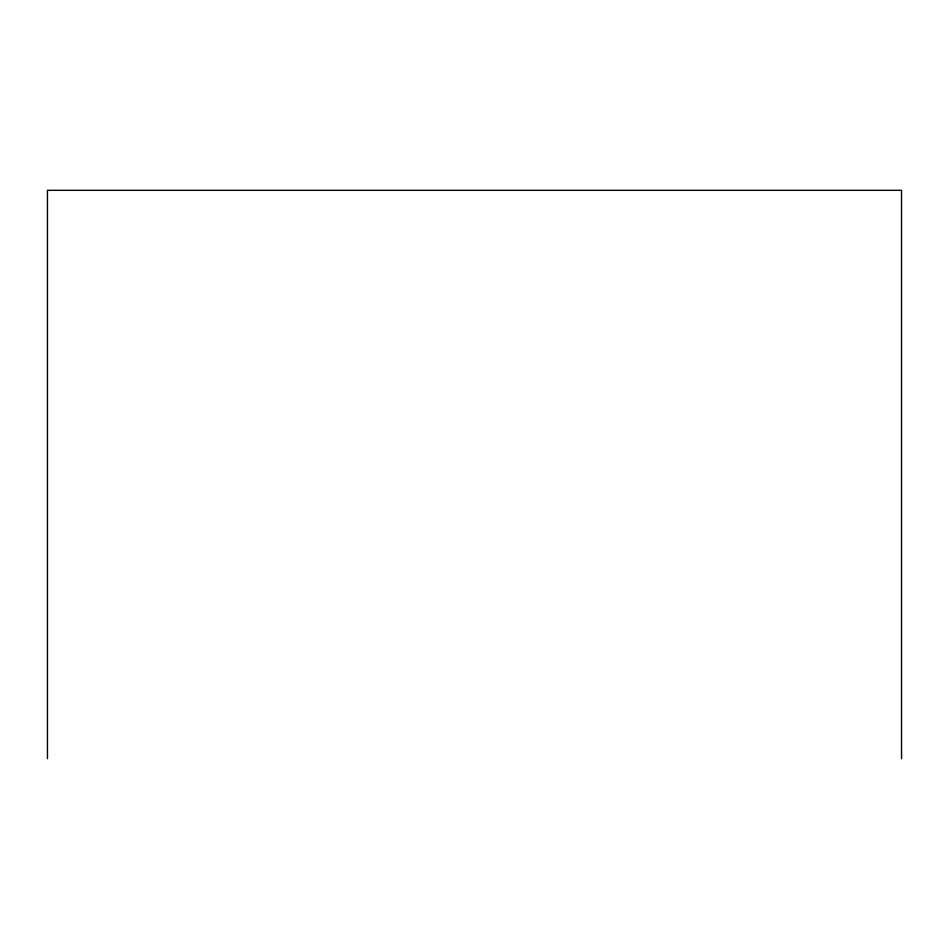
<?xml version="1.0" encoding="UTF-8"?>
<svg xmlns="http://www.w3.org/2000/svg" width="949" height="949" viewBox="0 0 949 949"><rect width="100%" height="100%" fill="white"/><g stroke="black" fill="none" stroke-linecap="round" stroke-linejoin="round"><path stroke-width="1.42" d="M901.55 758.678L901.55 190.322L47.45 190.322L47.45 758.678"/></g></svg>
